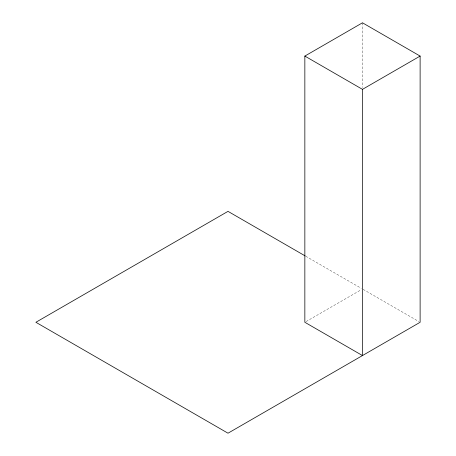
<?xml version="1.0" encoding="UTF-8"?>
<svg xmlns="http://www.w3.org/2000/svg" width="456" height="456" viewBox="0 0 456 456"><rect width="100%" height="100%" fill="white"/><g stroke="black" fill="none" stroke-linecap="round" stroke-linejoin="round"><path stroke-width="0.34" stroke-dasharray="2.28 1.71" d="M306.073 321.577L361.255 289.714M305.731 256.238L361.249 288.295M363.096 289.36L418.893 321.577M362.48 22.8L362.48 87.575"/><path stroke-width="0.68" d="M304.847 56.077L362.48 89.353L362.48 355.56L304.847 322.284L304.847 56.077L362.48 22.8L420.118 56.077L420.118 322.284L228 433.2L35.881 322.284L228 211.362L305.11 255.884M362.48 89.353L420.118 56.077"/></g></svg>
